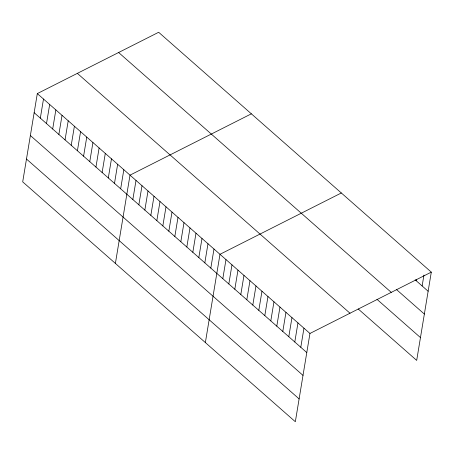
<?xml version="1.0" encoding="UTF-8"?>
<svg xmlns="http://www.w3.org/2000/svg" width="454" height="454" viewBox="0 0 454 454"><rect width="100%" height="100%" fill="white"/><g stroke="black" fill="none" stroke-linecap="round" stroke-linejoin="round"><path stroke-width="0.68" d="M37.313 93.598L22.7 181.867L295.338 421.726L309.951 333.457L431.3 272.133L158.662 32.274L37.313 93.598L309.951 333.457M40.332 118.142L43.493 99.034M46.507 123.579L49.673 104.471M52.687 129.015L55.853 109.908M58.867 134.452L62.033 115.344M65.047 139.889L68.213 120.781M71.227 145.325L74.394 126.218M77.407 150.762L80.574 131.654M83.587 156.199L86.754 137.091M89.767 161.635L92.934 142.528M95.947 167.072L99.114 147.964M102.127 172.509L105.294 153.401M108.307 177.945L111.468 158.838M114.487 183.382L117.648 164.274M120.668 188.819L123.828 169.711M115.395 263.416L130.009 175.148L251.357 113.829M132.846 199.533L136.007 180.425M138.845 204.811L142.006 185.703M144.843 210.088L148.004 190.981M150.841 215.361L154.002 196.253M156.84 220.638L160.001 201.531M162.838 225.916L165.999 206.808M168.831 231.194L171.998 212.086M174.83 236.472L177.996 217.364M180.828 241.749L183.995 222.642M186.827 247.027L189.993 227.919M192.825 252.299L195.992 233.191M198.824 257.577L201.99 238.469M204.822 262.855L207.983 243.747M210.821 268.132L213.982 249.025M205.367 342.571L219.98 254.302L341.329 192.978M222.818 278.688L225.978 259.58M228.816 283.96L231.977 264.852M234.814 289.238L237.975 270.13M240.813 294.515L243.974 275.408M246.811 299.793L249.972 280.685M252.81 305.071L255.971 285.963M258.803 310.349L261.969 291.241M264.801 315.626L267.968 296.519M270.8 320.899L273.966 301.791M276.798 326.176L279.965 307.069M282.797 331.454L285.963 312.346M288.795 336.732L291.962 317.624M294.794 342.01L297.955 322.902M300.792 347.287L303.953 328.18M416.142 280.685L416.369 279.324M422.141 285.963L423.945 275.045M431.3 272.133L416.687 360.402L358.206 308.953M415.143 279.806L428.139 291.241M396.365 289.442L424.359 314.066M118.613 52.511L391.257 292.37M376.979 299.322L420.466 337.583M77.356 73.361L350 313.22M34.152 112.706L306.791 352.559M30.373 135.525L303.011 375.384M26.48 159.042L299.118 398.901"/></g></svg>
